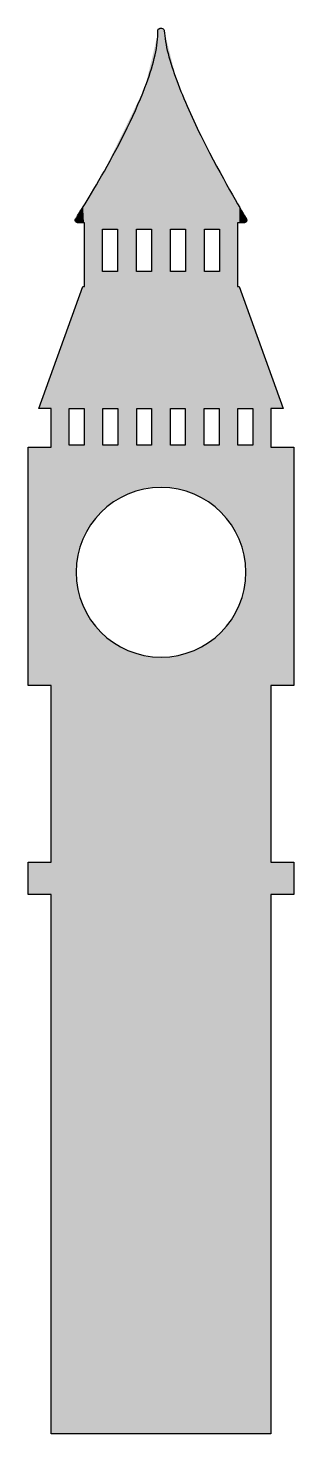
# Model space of a CAD drawing. Extents: x 0 to 19, y 0 to 102.
import ezdxf

# ---------------------------------------------------------------- set-up
doc = ezdxf.new("R2010")
doc.units = 0
doc.layers.add('LAYER_1', color=7, linetype='CONTINUOUS')

# ---------------------------------------------------------------- blocks, each defined once
blk = doc.blocks.new('*U1')
at = {"layer": 'LAYER_1', "color": 12}
for points in [[(9.35, 68.38), (8.96, 99.53), (9.35, 101.18)], [(9.36, 68.38), (9.35, 101.44), (9.36, 101.47)], [(9.35, 101.26), (9.35, 101.4), (9.35, 101.44)], [(9.35, 101.26), (9.35, 101.44), (9.35, 101.2)], [(9.35, 101.2), (9.35, 101.44), (9.35, 101.44)], [(9.35, 68.38), (9.35, 101.19), (9.35, 101.2)], [(9.35, 68.38), (9.35, 101.18), (9.35, 101.19)], [(9.38, 68.39), (9.36, 101.47), (9.38, 101.5)], [(9.36, 68.38), (9.36, 101.47), (9.36, 101.47)], [(9.39, 68.39), (9.38, 101.5), (9.39, 101.51)], [(9.41, 68.39), (9.39, 101.51), (9.41, 101.53)], [(9.45, 68.39), (9.41, 101.54), (9.45, 101.56)], [(9.41, 68.39), (9.41, 101.53), (9.41, 101.54)], [(9.41, 68.39), (9.41, 101.54), (9.41, 101.54)], [(9.49, 68.39), (9.45, 101.56), (9.49, 101.58)], [(9.45, 68.39), (9.45, 101.56), (9.45, 101.56)], [(9.53, 68.39), (9.49, 101.58), (9.53, 101.59)], [(9.49, 68.39), (9.49, 101.58), (9.49, 101.58)], [(9.58, 68.4), (9.53, 101.59), (9.58, 101.6)], [(9.59, 68.4), (9.59, 101.6), (9.62, 68.39)], [(9.62, 68.39), (9.62, 101.6), (9.81, 68.38)], [(9.81, 68.38), (9.81, 101.45), (9.82, 68.38)], [(9.82, 68.38), (9.82, 101.44), (9.82, 68.38)], [(9.82, 68.38), (9.82, 101.41), (10.21, 68.36)], [(10.21, 68.36), (10.21, 99.85), (10.27, 68.36)], [(8.9, 87.06), (8.43, 97.32), (8.9, 99.28)], [(8.91, 74.11), (8.9, 99.28), (8.91, 99.3)], [(8.96, 68.36), (8.91, 99.3), (8.96, 99.53)], [(8.35, 87.06), (7.83, 96.08), (8.35, 97.15)], [(8.43, 87.06), (8.35, 97.15), (8.43, 97.32)], [(7.76, 68.12), (7.2, 94.8), (7.76, 95.95)], [(7.82, 68.14), (7.76, 95.95), (7.82, 96.07)], [(7.83, 87.06), (7.82, 96.07), (7.83, 96.08)], [(11.35, 68.14), (11.35, 96.39), (11.41, 68.12)], [(11.41, 68.12), (11.41, 96.26), (11.97, 67.91)], [(7.2, 67.91), (6.67, 93.71), (7.2, 94.8)], [(11.97, 67.91), (11.97, 94.98), (12.51, 67.66)], [(6.67, 67.66), (6.47, 93.31), (6.67, 93.71)], [(12.51, 67.66), (12.51, 93.77), (12.58, 67.61)], [(12.58, 67.61), (12.58, 93.59), (12.7, 67.54)], [(6.16, 87.06), (5.69, 91.72), (6.16, 92.68)], [(6.45, 87.06), (6.16, 92.68), (6.45, 93.27)], [(6.47, 74.11), (6.45, 93.27), (6.47, 93.31)], [(5.69, 87.06), (5.39, 91.11), (5.69, 91.72)], [(5.25, 66.6), (4.86, 90.18), (5.25, 90.84)], [(5.3, 66.64), (5.25, 90.84), (5.3, 90.92)], [(5.37, 66.71), (5.3, 90.92), (5.37, 91.07)], [(5.39, 87.06), (5.37, 91.07), (5.39, 91.11)], [(13.8, 66.71), (13.8, 91.37), (13.92, 66.6)], [(13.92, 66.6), (13.92, 91.15), (14.31, 66.17)], [(14.31, 66.17), (14.31, 90.43), (14.67, 65.69)], [(4.51, 65.69), (4.2, 89.07), (4.51, 89.59)], [(4.86, 66.17), (4.51, 89.59), (4.86, 90.18)], [(14.67, 65.69), (14.67, 89.79), (14.97, 65.19)], [(3.94, 87.52), (3.73, 88.31), (3.94, 88.63)], [(3.97, 87.52), (3.94, 88.64), (3.97, 88.68)], [(3.94, 87.52), (3.94, 88.63), (3.94, 88.64)], [(4.03, 87.52), (3.97, 88.68), (4.03, 88.79)], [(4.06, 87.52), (4.03, 88.79), (4.06, 88.84)], [(4.2, 65.19), (4.06, 88.84), (4.2, 89.07)], [(14.97, 65.19), (14.97, 89.23), (15.11, 64.91)], [(3.46, 87.6), (3.42, 87.82), (3.46, 87.87)], [(3.42, 87.62), (3.42, 87.81), (3.42, 87.82)], [(3.42, 87.62), (3.42, 87.82), (3.46, 87.6)], [(3.49, 87.59), (3.46, 87.87), (3.49, 87.92)], [(3.46, 87.6), (3.46, 87.87), (3.46, 87.6)], [(3.46, 87.6), (3.46, 87.87), (3.46, 87.87)], [(3.46, 87.6), (3.46, 87.87), (3.49, 87.59)], [(3.56, 87.55), (3.49, 87.92), (3.56, 88.04)], [(3.49, 87.59), (3.49, 87.92), (3.56, 87.55)], [(3.58, 87.54), (3.56, 88.04), (3.58, 88.07)], [(3.56, 87.55), (3.56, 88.04), (3.58, 87.54)], [(3.62, 87.52), (3.58, 88.07), (3.62, 88.13)], [(3.58, 87.54), (3.58, 88.07), (3.62, 87.52)], [(3.73, 87.52), (3.62, 88.13), (3.73, 88.31)], [(11.34, 68.14), (11.34, 84.02), (11.35, 68.14)], [(13.78, 66.73), (13.78, 84.02), (13.8, 66.71)], [(3.73, 74.11), (3.62, 82.06), (3.73, 82.37)], [(3.94, 74.11), (3.73, 82.37), (3.94, 82.93)], [(15.11, 64.91), (15.11, 82.93), (15.14, 64.84)], [(3.42, 74.11), (2.95, 80.19), (3.42, 81.49)], [(3.46, 74.11), (3.42, 81.5), (3.46, 81.59)], [(3.42, 74.11), (3.42, 81.49), (3.42, 81.5)], [(3.49, 74.11), (3.46, 81.6), (3.49, 81.69)], [(3.46, 74.11), (3.46, 81.59), (3.46, 81.6)], [(3.56, 74.11), (3.49, 81.69), (3.56, 81.9)], [(3.58, 74.11), (3.56, 81.9), (3.58, 81.95)], [(3.62, 74.11), (3.58, 81.95), (3.62, 82.06)], [(2.95, 0), (1.66, 76.59), (2.95, 80.19)], [(1.66, 74.11), (0.76, 74.11), (1.66, 76.59)], [(10.27, 68.36), (10.27, 71.47), (10.27, 68.36)], [(10.27, 68.36), (10.27, 71.47), (10.72, 68.29)], [(10.72, 68.29), (10.72, 71.47), (10.82, 68.27)], [(10.82, 68.27), (10.82, 71.47), (11.34, 68.14)], [(12.7, 67.54), (12.7, 71.47), (12.72, 67.52)], [(12.72, 67.52), (12.72, 71.47), (13.01, 67.35)], [(13.01, 67.35), (13.01, 71.47), (13.48, 67)], [(13.48, 67), (13.48, 71.47), (13.78, 66.73)], [(15.14, 64.84), (15.14, 71.47), (15.23, 64.65)], [(15.23, 64.65), (15.23, 71.47), (15.23, 64.65)], [(15.23, 64.65), (15.23, 71.47), (15.44, 64.09)], [(15.44, 64.09), (15.44, 71.47), (15.55, 63.66)], [(15.55, 63.66), (15.55, 71.47), (15.59, 63.5)], [(15.59, 63.5), (15.59, 71.47), (15.68, 62.9)], [(15.68, 62.9), (15.68, 71.47), (15.69, 62.67)], [(15.69, 62.67), (15.69, 71.47), (15.71, 62.27)], [(15.71, 0), (15.69, 61.87), (15.71, 62.27)], [(15.59, 0), (15.55, 60.87), (15.59, 61.03)], [(15.68, 0), (15.59, 61.03), (15.68, 61.64)], [(15.69, 0), (15.68, 61.64), (15.69, 61.87)], [(15.44, 0), (15.23, 59.89), (15.44, 60.45)], [(15.55, 0), (15.44, 60.45), (15.55, 60.87)], [(14.97, 0), (14.67, 58.84), (14.97, 59.35)], [(15.11, 0), (14.97, 59.35), (15.11, 59.63)], [(15.14, 0), (15.11, 59.63), (15.14, 59.7)], [(15.23, 0), (15.14, 59.7), (15.23, 59.88)], [(15.23, 0), (15.23, 59.88), (15.23, 59.89)], [(13.92, 0), (13.8, 57.83), (13.92, 57.94)], [(14.31, 0), (13.92, 57.94), (14.31, 58.37)], [(14.67, 0), (14.31, 58.37), (14.67, 58.84)], [(12.58, 0), (12.51, 56.88), (12.58, 56.93)], [(12.7, 0), (12.58, 56.93), (12.7, 57)], [(12.72, 0), (12.7, 57), (12.72, 57.01)], [(13.01, 0), (12.72, 57.01), (13.01, 57.19)], [(13.48, 0), (13.01, 57.19), (13.48, 57.54)], [(13.78, 0), (13.48, 57.54), (13.78, 57.81)], [(13.8, 0), (13.78, 57.81), (13.8, 57.83)], [(9.62, 0), (9.59, 56.14), (9.62, 56.14)], [(9.81, 0), (9.62, 56.14), (9.81, 56.15)], [(9.82, 0), (9.81, 56.15), (9.82, 56.15)], [(10.21, 0), (9.82, 56.15), (10.21, 56.17)], [(9.82, 0), (9.82, 56.15), (9.82, 56.15)], [(10.27, 0), (10.21, 56.17), (10.27, 56.18)], [(10.72, 0), (10.27, 56.18), (10.72, 56.25)], [(10.27, 0), (10.27, 56.18), (10.27, 56.18)], [(10.82, 0), (10.72, 56.25), (10.82, 56.27)], [(11.34, 0), (10.82, 56.27), (11.34, 56.4)], [(11.35, 0), (11.34, 56.4), (11.35, 56.4)], [(11.41, 0), (11.35, 56.4), (11.41, 56.42)], [(11.97, 0), (11.41, 56.42), (11.97, 56.62)], [(12.51, 0), (11.97, 56.62), (12.51, 56.88)]]:
    blk.add_solid(points, dxfattribs=at)
at = {"layer": 'LAYER_1', "color": 12, "extrusion": (0, 0, -1)}
for points in [[(-9.35, 68.38), (-9.35, 101.44), (-9.36, 68.38)], [(-9.35, 68.38), (-9.35, 101.19), (-9.35, 68.38)], [(-9.35, 68.38), (-9.35, 101.18), (-9.35, 68.38)], [(-9.36, 68.38), (-9.36, 101.47), (-9.36, 68.38)], [(-9.36, 68.38), (-9.36, 101.47), (-9.38, 68.39)], [(-9.38, 68.39), (-9.38, 101.5), (-9.39, 68.39)], [(-9.39, 68.39), (-9.39, 101.51), (-9.41, 68.39)], [(-9.41, 68.39), (-9.41, 101.54), (-9.41, 68.39)], [(-9.41, 68.39), (-9.41, 101.54), (-9.45, 68.39)], [(-9.41, 68.39), (-9.41, 101.53), (-9.41, 68.39)], [(-9.45, 68.39), (-9.45, 101.56), (-9.45, 68.39)], [(-9.45, 68.39), (-9.45, 101.56), (-9.49, 68.39)], [(-9.49, 68.39), (-9.49, 101.58), (-9.49, 68.39)], [(-9.49, 68.39), (-9.49, 101.58), (-9.53, 68.39)], [(-9.53, 68.39), (-9.53, 101.59), (-9.58, 68.4)], [(-9.58, 68.4), (-9.58, 101.6), (-9.59, 68.4)], [(-9.59, 68.4), (-9.58, 101.6), (-9.59, 101.6)], [(-9.62, 68.39), (-9.59, 101.6), (-9.62, 101.6)], [(-9.81, 68.38), (-9.62, 101.6), (-9.81, 101.45)], [(-9.82, 68.38), (-9.81, 101.45), (-9.82, 101.44)], [(-9.82, 68.38), (-9.82, 101.44), (-9.82, 101.41)], [(-10.21, 68.36), (-9.82, 101.41), (-10.21, 99.85)], [(-10.27, 68.36), (-10.21, 99.85), (-10.27, 99.63)], [(-10.27, 74.11), (-10.27, 99.63), (-10.27, 74.11)], [(-10.27, 74.11), (-10.27, 99.63), (-10.27, 99.61)], [(-10.27, 87.06), (-10.27, 99.61), (-10.72, 87.06)], [(-10.72, 87.06), (-10.27, 99.61), (-10.72, 97.81)], [(-8.9, 74.11), (-8.9, 99.28), (-8.91, 74.11)], [(-8.91, 68.36), (-8.91, 99.3), (-8.96, 68.36)], [(-8.96, 68.36), (-8.96, 99.53), (-9.35, 68.38)], [(-10.72, 87.06), (-10.72, 97.81), (-10.82, 87.06)], [(-10.82, 87.06), (-10.72, 97.81), (-10.82, 97.59)], [(-10.82, 87.06), (-10.82, 97.59), (-11.34, 87.06)], [(-11.34, 87.06), (-10.82, 97.59), (-11.34, 96.4)], [(-8.35, 87.06), (-8.35, 97.15), (-8.43, 87.06)], [(-8.43, 87.06), (-8.43, 97.32), (-8.9, 87.06)], [(-7.76, 68.12), (-7.76, 95.95), (-7.82, 68.14)], [(-7.82, 87.06), (-7.82, 96.07), (-7.83, 87.06)], [(-7.83, 87.06), (-7.83, 96.08), (-8.35, 87.06)], [(-11.34, 87.06), (-11.34, 96.4), (-11.35, 87.06)], [(-11.35, 87.06), (-11.34, 96.4), (-11.35, 96.39)], [(-11.41, 68.12), (-11.35, 96.39), (-11.41, 96.26)], [(-11.97, 67.91), (-11.41, 96.26), (-11.97, 94.98)], [(-7.2, 67.91), (-7.2, 94.8), (-7.76, 68.12)], [(-12.51, 67.66), (-11.97, 94.98), (-12.51, 93.77)], [(-6.67, 67.66), (-6.67, 93.71), (-7.2, 67.91)], [(-12.58, 67.61), (-12.51, 93.77), (-12.58, 93.59)], [(-12.7, 67.54), (-12.58, 93.59), (-12.7, 93.37)], [(-6.16, 87.06), (-6.16, 92.68), (-6.45, 87.06)], [(-6.45, 74.11), (-6.45, 93.27), (-6.47, 74.11)], [(-6.47, 67.54), (-6.47, 93.31), (-6.67, 67.66)], [(-12.7, 74.11), (-12.7, 93.37), (-12.72, 74.11)], [(-12.72, 74.11), (-12.7, 93.37), (-12.72, 93.34)], [(-12.72, 87.06), (-12.72, 93.34), (-13.01, 87.06)], [(-13.01, 87.06), (-12.72, 93.34), (-13.01, 92.81)], [(-13.01, 87.06), (-13.01, 92.81), (-13.48, 87.06)], [(-13.48, 87.06), (-13.01, 92.81), (-13.48, 91.95)], [(-5.69, 87.06), (-5.69, 91.72), (-6.16, 87.06)], [(-13.48, 87.06), (-13.48, 91.95), (-13.78, 87.06)], [(-13.78, 87.06), (-13.48, 91.95), (-13.78, 91.4)], [(-5.25, 66.6), (-5.25, 90.84), (-5.3, 66.64)], [(-5.3, 66.64), (-5.3, 90.92), (-5.37, 66.71)], [(-5.37, 87.06), (-5.37, 91.07), (-5.39, 87.06)], [(-5.39, 87.06), (-5.39, 91.11), (-5.69, 87.06)], [(-13.78, 87.06), (-13.78, 91.4), (-13.8, 87.06)], [(-13.8, 87.06), (-13.78, 91.4), (-13.8, 91.37)], [(-13.92, 66.6), (-13.8, 91.37), (-13.92, 91.15)], [(-14.31, 66.17), (-13.92, 91.15), (-14.31, 90.43)], [(-14.67, 65.69), (-14.31, 90.43), (-14.67, 89.79)], [(-4.51, 65.69), (-4.51, 89.59), (-4.86, 66.17)], [(-4.86, 66.17), (-4.86, 90.18), (-5.25, 66.6)], [(-14.97, 65.19), (-14.67, 89.79), (-14.97, 89.23)], [(-3.94, 87.52), (-3.94, 88.64), (-3.97, 87.52)], [(-3.94, 87.52), (-3.94, 88.63), (-3.94, 87.52)], [(-3.97, 87.52), (-3.97, 88.68), (-4.03, 87.52)], [(-4.03, 87.52), (-4.03, 88.79), (-4.06, 87.52)], [(-4.06, 64.91), (-4.06, 88.84), (-4.2, 65.19)], [(-4.2, 65.19), (-4.2, 89.07), (-4.51, 65.69)], [(-15.11, 64.91), (-14.97, 89.23), (-15.11, 88.98)], [(-15.11, 87.52), (-15.11, 88.98), (-15.14, 87.52)], [(-15.14, 87.52), (-15.11, 88.98), (-15.14, 88.92)], [(-15.14, 87.52), (-15.14, 88.92), (-15.23, 87.52)], [(-15.23, 87.52), (-15.14, 88.92), (-15.23, 88.76)], [(-15.23, 87.52), (-15.23, 88.76), (-15.23, 87.52)], [(-15.23, 87.52), (-15.23, 88.76), (-15.23, 88.75)], [(-15.23, 87.52), (-15.23, 88.75), (-15.44, 87.52)], [(-15.44, 87.52), (-15.23, 88.75), (-15.44, 88.38)], [(-3.62, 87.52), (-3.62, 88.13), (-3.73, 87.52)], [(-3.73, 87.52), (-3.73, 88.31), (-3.94, 87.52)], [(-15.44, 87.52), (-15.44, 88.38), (-15.55, 87.52)], [(-15.55, 87.52), (-15.44, 88.38), (-15.55, 88.18)], [(-15.55, 87.52), (-15.55, 88.18), (-15.59, 87.54)], [(-15.59, 87.54), (-15.55, 88.18), (-15.59, 88.1)], [(-15.59, 87.54), (-15.59, 88.1), (-15.68, 87.58)], [(-15.68, 87.58), (-15.59, 88.1), (-15.68, 87.93)], [(-15.68, 87.58), (-15.68, 87.93), (-15.69, 87.59)], [(-15.69, 87.59), (-15.68, 87.93), (-15.69, 87.91)], [(-15.69, 87.59), (-15.69, 87.91), (-15.71, 87.6)], [(-15.71, 87.6), (-15.69, 87.91), (-15.71, 87.88)], [(-15.71, 87.6), (-15.71, 87.88), (-15.75, 87.62)], [(-15.75, 87.62), (-15.71, 87.88), (-15.75, 87.82)], [(-15.75, 87.62), (-15.75, 87.82), (-15.76, 87.81)], [(-5.37, 66.71), (-5.37, 84.02), (-5.39, 66.72)], [(-5.39, 66.72), (-5.37, 84.02), (-5.39, 84.02)], [(-5.39, 74.11), (-5.39, 84.02), (-5.69, 74.11)], [(-5.69, 74.11), (-5.39, 84.02), (-5.69, 84.02)], [(-5.69, 74.11), (-5.69, 84.02), (-6.16, 74.11)], [(-6.16, 74.11), (-5.69, 84.02), (-6.16, 84.02)], [(-6.16, 74.11), (-6.16, 84.02), (-6.45, 74.11)], [(-6.45, 74.11), (-6.16, 84.02), (-6.45, 84.02)], [(-7.82, 68.14), (-7.82, 84.02), (-7.83, 68.14)], [(-7.83, 68.14), (-7.82, 84.02), (-7.83, 84.02)], [(-7.83, 74.11), (-7.83, 84.02), (-8.35, 74.11)], [(-8.35, 74.11), (-7.83, 84.02), (-8.35, 84.02)], [(-8.35, 74.11), (-8.35, 84.02), (-8.43, 74.11)], [(-8.43, 74.11), (-8.35, 84.02), (-8.43, 84.02)], [(-8.43, 74.11), (-8.43, 84.02), (-8.9, 74.11)], [(-8.9, 74.11), (-8.43, 84.02), (-8.9, 84.02)], [(-10.27, 74.11), (-10.27, 84.02), (-10.72, 74.11)], [(-10.72, 74.11), (-10.27, 84.02), (-10.72, 84.02)], [(-10.72, 74.11), (-10.72, 84.02), (-10.82, 74.11)], [(-10.82, 74.11), (-10.72, 84.02), (-10.82, 84.02)], [(-10.82, 74.11), (-10.82, 84.02), (-11.34, 74.11)], [(-11.34, 74.11), (-10.82, 84.02), (-11.34, 84.02)], [(-11.35, 68.14), (-11.34, 84.02), (-11.35, 84.02)], [(-12.72, 74.11), (-12.72, 84.02), (-13.01, 74.11)], [(-13.01, 74.11), (-12.72, 84.02), (-13.01, 84.02)], [(-13.01, 74.11), (-13.01, 84.02), (-13.48, 74.11)], [(-13.48, 74.11), (-13.01, 84.02), (-13.48, 84.02)], [(-13.48, 74.11), (-13.48, 84.02), (-13.78, 74.11)], [(-13.78, 74.11), (-13.48, 84.02), (-13.78, 84.02)], [(-13.8, 66.71), (-13.78, 84.02), (-13.8, 84.02)], [(-3.73, 74.11), (-3.73, 82.37), (-3.94, 74.11)], [(-3.94, 74.11), (-3.94, 82.93), (-3.94, 74.11)], [(-3.94, 74.11), (-3.94, 82.93), (-3.94, 82.93)], [(-3.94, 74.11), (-3.94, 82.93), (-3.97, 74.11)], [(-3.97, 74.11), (-3.94, 82.93), (-3.97, 82.93)], [(-3.97, 74.11), (-3.97, 82.93), (-4.03, 74.11)], [(-4.03, 74.11), (-3.97, 82.93), (-4.03, 82.93)], [(-4.03, 64.84), (-4.03, 82.93), (-4.06, 64.91)], [(-4.06, 64.91), (-4.03, 82.93), (-4.06, 82.93)], [(-15.14, 64.84), (-15.11, 82.93), (-15.14, 82.93)], [(-15.14, 74.11), (-15.14, 82.93), (-15.23, 74.11)], [(-15.23, 74.11), (-15.14, 82.93), (-15.23, 82.93)], [(-15.23, 74.11), (-15.23, 82.93), (-15.23, 74.11)], [(-15.23, 74.11), (-15.23, 82.93), (-15.23, 82.93)], [(-15.23, 74.11), (-15.23, 82.93), (-15.44, 74.11)], [(-15.44, 74.11), (-15.23, 82.93), (-15.44, 82.37)], [(-15.44, 74.11), (-15.44, 82.37), (-15.55, 74.11)], [(-15.55, 74.11), (-15.44, 82.37), (-15.55, 82.06)], [(-3.42, 74.11), (-3.42, 81.5), (-3.46, 74.11)], [(-3.42, 74.11), (-3.42, 81.49), (-3.42, 74.11)], [(-3.46, 74.11), (-3.46, 81.6), (-3.49, 74.11)], [(-3.46, 74.11), (-3.46, 81.59), (-3.46, 74.11)], [(-3.49, 74.11), (-3.49, 81.69), (-3.56, 74.11)], [(-3.56, 74.11), (-3.56, 81.9), (-3.58, 74.11)], [(-3.58, 74.11), (-3.58, 81.95), (-3.62, 74.11)], [(-3.62, 74.11), (-3.62, 82.06), (-3.73, 74.11)], [(-15.55, 74.11), (-15.55, 82.06), (-15.59, 74.11)], [(-15.59, 74.11), (-15.55, 82.06), (-15.59, 81.95)], [(-15.59, 74.11), (-15.59, 81.95), (-15.68, 74.11)], [(-15.68, 74.11), (-15.59, 81.95), (-15.68, 81.69)], [(-15.68, 74.11), (-15.68, 81.69), (-15.69, 74.11)], [(-15.69, 74.11), (-15.68, 81.69), (-15.69, 81.66)], [(-15.69, 74.11), (-15.69, 81.66), (-15.71, 74.11)], [(-15.71, 74.11), (-15.69, 81.66), (-15.71, 81.6)], [(-15.71, 74.11), (-15.71, 81.6), (-15.75, 74.11)], [(-15.75, 74.11), (-15.71, 81.6), (-15.75, 81.51)], [(-15.75, 74.11), (-15.75, 81.51), (-15.76, 74.11)], [(-15.76, 74.11), (-15.75, 81.51), (-15.76, 81.48)], [(-15.76, 74.11), (-15.76, 81.48), (-16.22, 74.11)], [(-16.22, 74.11), (-15.76, 81.48), (-16.22, 80.19)], [(-2.95, 74.11), (-2.95, 80.19), (-3.42, 74.11)], [(-16.22, 0), (-16.22, 80.19), (-17.52, 0)], [(-17.52, 0), (-16.22, 80.19), (-17.52, 76.59)], [(-1.66, 0), (-1.66, 76.59), (-2.95, 0)], [(-17.52, 74.11), (-17.52, 76.59), (-18.41, 74.11)], [(0, 54.08), (0, 71.32), (-0.76, 54.08)], [(-0.76, 54.08), (0, 71.32), (-0.76, 71.32)], [(-0.76, 54.08), (-0.76, 71.32), (-1.66, 54.08)], [(-1.66, 54.08), (-0.76, 71.32), (-1.66, 71.32)], [(-2.95, 0), (-2.95, 71.47), (-3.42, 0)], [(-3.42, 0), (-2.95, 71.47), (-3.42, 71.47)], [(-3.42, 0), (-3.42, 71.47), (-3.42, 0)], [(-3.42, 0), (-3.42, 71.47), (-3.42, 71.47)], [(-3.42, 0), (-3.42, 71.47), (-3.46, 0)], [(-3.46, 0), (-3.42, 71.47), (-3.46, 71.47)], [(-3.46, 0), (-3.46, 71.47), (-3.46, 0)], [(-3.46, 0), (-3.46, 71.47), (-3.46, 71.47)], [(-3.46, 62.27), (-3.46, 71.47), (-3.49, 62.9)], [(-3.49, 62.9), (-3.46, 71.47), (-3.49, 71.47)], [(-3.49, 62.9), (-3.49, 71.47), (-3.56, 63.38)], [(-3.56, 63.38), (-3.49, 71.47), (-3.56, 71.47)], [(-3.56, 63.38), (-3.56, 71.47), (-3.58, 63.5)], [(-3.58, 63.5), (-3.56, 71.47), (-3.58, 71.47)], [(-3.58, 63.5), (-3.58, 71.47), (-3.62, 63.66)], [(-3.62, 63.66), (-3.58, 71.47), (-3.62, 71.47)], [(-3.62, 63.66), (-3.62, 71.47), (-3.73, 64.09)], [(-3.73, 64.09), (-3.62, 71.47), (-3.73, 71.47)], [(-3.73, 64.09), (-3.73, 71.47), (-3.94, 64.65)], [(-3.94, 64.65), (-3.73, 71.47), (-3.94, 71.47)], [(-3.94, 64.65), (-3.94, 71.47), (-3.94, 64.65)], [(-3.94, 64.65), (-3.94, 71.47), (-3.94, 71.47)], [(-3.94, 64.65), (-3.94, 71.47), (-3.97, 64.71)], [(-3.97, 64.71), (-3.94, 71.47), (-3.97, 71.47)], [(-3.97, 64.71), (-3.97, 71.47), (-4.03, 64.84)], [(-4.03, 64.84), (-3.97, 71.47), (-4.03, 71.47)], [(-5.39, 66.72), (-5.39, 71.47), (-5.69, 67)], [(-5.69, 67), (-5.39, 71.47), (-5.69, 71.47)], [(-5.69, 67), (-5.69, 71.47), (-6.16, 67.35)], [(-6.16, 67.35), (-5.69, 71.47), (-6.16, 71.47)], [(-6.16, 67.35), (-6.16, 71.47), (-6.45, 67.52)], [(-6.45, 67.52), (-6.16, 71.47), (-6.45, 71.47)], [(-6.45, 67.52), (-6.45, 71.47), (-6.47, 67.54)], [(-6.47, 67.54), (-6.45, 71.47), (-6.47, 71.47)], [(-7.83, 68.14), (-7.83, 71.47), (-8.35, 68.27)], [(-8.35, 68.27), (-7.83, 71.47), (-8.35, 71.47)], [(-8.35, 68.27), (-8.35, 71.47), (-8.43, 68.28)], [(-8.43, 68.28), (-8.35, 71.47), (-8.43, 71.47)], [(-8.43, 68.28), (-8.43, 71.47), (-8.9, 68.36)], [(-8.9, 68.36), (-8.43, 71.47), (-8.9, 71.47)], [(-8.9, 68.36), (-8.9, 71.47), (-8.91, 68.36)], [(-8.91, 68.36), (-8.9, 71.47), (-8.91, 71.47)], [(-10.27, 68.36), (-10.27, 71.47), (-10.27, 71.47)], [(-10.72, 68.29), (-10.27, 71.47), (-10.72, 71.47)], [(-10.82, 68.27), (-10.72, 71.47), (-10.82, 71.47)], [(-11.34, 68.14), (-10.82, 71.47), (-11.34, 71.47)], [(-12.72, 67.52), (-12.7, 71.47), (-12.72, 71.47)], [(-13.01, 67.35), (-12.72, 71.47), (-13.01, 71.47)], [(-13.48, 67), (-13.01, 71.47), (-13.48, 71.47)], [(-13.78, 66.73), (-13.48, 71.47), (-13.78, 71.47)], [(-15.23, 64.65), (-15.14, 71.47), (-15.23, 71.47)], [(-15.23, 64.65), (-15.23, 71.47), (-15.23, 71.47)], [(-15.44, 64.09), (-15.23, 71.47), (-15.44, 71.47)], [(-15.55, 63.66), (-15.44, 71.47), (-15.55, 71.47)], [(-15.59, 63.5), (-15.55, 71.47), (-15.59, 71.47)], [(-15.68, 62.9), (-15.59, 71.47), (-15.68, 71.47)], [(-15.69, 62.67), (-15.68, 71.47), (-15.69, 71.47)], [(-15.71, 62.27), (-15.69, 71.47), (-15.71, 71.47)], [(-15.71, 0), (-15.71, 71.47), (-15.75, 0)], [(-15.75, 0), (-15.71, 71.47), (-15.75, 71.47)], [(-15.75, 0), (-15.75, 71.47), (-15.76, 0)], [(-15.76, 0), (-15.75, 71.47), (-15.76, 71.47)], [(-15.76, 0), (-15.76, 71.47), (-16.22, 0)], [(-16.22, 0), (-15.76, 71.47), (-16.22, 71.47)], [(-17.52, 54.08), (-17.52, 71.32), (-18.41, 54.08)], [(-18.41, 54.08), (-17.52, 71.32), (-18.41, 71.32)], [(-18.41, 54.08), (-18.41, 71.32), (-19.17, 54.08)], [(-19.17, 54.08), (-18.41, 71.32), (-19.17, 71.32)], [(-3.46, 0), (-3.46, 62.27), (-3.49, 0)], [(-3.49, 0), (-3.46, 62.27), (-3.49, 61.64)], [(-3.49, 0), (-3.49, 61.64), (-3.56, 0)], [(-3.56, 0), (-3.49, 61.64), (-3.56, 61.16)], [(-3.56, 0), (-3.56, 61.16), (-3.58, 0)], [(-3.58, 0), (-3.56, 61.16), (-3.58, 61.03)], [(-3.58, 0), (-3.58, 61.03), (-3.62, 0)], [(-3.62, 0), (-3.58, 61.03), (-3.62, 60.87)], [(-15.59, 0), (-15.59, 61.03), (-15.68, 0)], [(-15.68, 0), (-15.68, 61.64), (-15.69, 0)], [(-15.69, 0), (-15.69, 61.87), (-15.71, 0)], [(-3.62, 0), (-3.62, 60.87), (-3.73, 0)], [(-3.73, 0), (-3.62, 60.87), (-3.73, 60.45)], [(-3.73, 0), (-3.73, 60.45), (-3.94, 0)], [(-3.94, 0), (-3.73, 60.45), (-3.94, 59.89)], [(-15.44, 0), (-15.44, 60.45), (-15.55, 0)], [(-15.55, 0), (-15.55, 60.87), (-15.59, 0)], [(-3.94, 0), (-3.94, 59.89), (-3.94, 0)], [(-3.94, 0), (-3.94, 59.89), (-3.94, 59.88)], [(-3.94, 0), (-3.94, 59.88), (-3.97, 0)], [(-3.97, 0), (-3.94, 59.88), (-3.97, 59.83)], [(-3.97, 0), (-3.97, 59.83), (-4.03, 0)], [(-4.03, 0), (-3.97, 59.83), (-4.03, 59.7)], [(-4.03, 0), (-4.03, 59.7), (-4.06, 0)], [(-4.06, 0), (-4.03, 59.7), (-4.06, 59.63)], [(-4.06, 0), (-4.06, 59.63), (-4.2, 0)], [(-4.2, 0), (-4.06, 59.63), (-4.2, 59.35)], [(-4.2, 0), (-4.2, 59.35), (-4.51, 0)], [(-4.51, 0), (-4.2, 59.35), (-4.51, 58.84)], [(-14.97, 0), (-14.97, 59.35), (-15.11, 0)], [(-15.11, 0), (-15.11, 59.63), (-15.14, 0)], [(-15.14, 0), (-15.14, 59.7), (-15.23, 0)], [(-15.23, 0), (-15.23, 59.89), (-15.44, 0)], [(-15.23, 0), (-15.23, 59.88), (-15.23, 0)], [(-4.51, 0), (-4.51, 58.84), (-4.86, 0)], [(-4.86, 0), (-4.51, 58.84), (-4.86, 58.37)], [(-4.86, 0), (-4.86, 58.37), (-5.25, 0)], [(-5.25, 0), (-4.86, 58.37), (-5.25, 57.94)], [(-5.25, 0), (-5.25, 57.94), (-5.3, 0)], [(-5.3, 0), (-5.25, 57.94), (-5.3, 57.89)], [(-13.92, 0), (-13.92, 57.94), (-14.31, 0)], [(-14.31, 0), (-14.31, 58.37), (-14.67, 0)], [(-14.67, 0), (-14.67, 58.84), (-14.97, 0)], [(-5.3, 0), (-5.3, 57.89), (-5.37, 0)], [(-5.37, 0), (-5.3, 57.89), (-5.37, 57.83)], [(-5.37, 0), (-5.37, 57.83), (-5.39, 0)], [(-5.39, 0), (-5.37, 57.83), (-5.39, 57.81)], [(-5.39, 0), (-5.39, 57.81), (-5.69, 0)], [(-5.69, 0), (-5.39, 57.81), (-5.69, 57.54)], [(-5.69, 0), (-5.69, 57.54), (-6.16, 0)], [(-6.16, 0), (-5.69, 57.54), (-6.16, 57.19)], [(-6.16, 0), (-6.16, 57.19), (-6.45, 0)], [(-6.45, 0), (-6.16, 57.19), (-6.45, 57.01)], [(-6.45, 0), (-6.45, 57.01), (-6.47, 0)], [(-6.47, 0), (-6.45, 57.01), (-6.47, 57)], [(-6.47, 0), (-6.47, 57), (-6.67, 0)], [(-6.67, 0), (-6.47, 57), (-6.67, 56.88)], [(-12.58, 0), (-12.58, 56.93), (-12.7, 0)], [(-12.7, 0), (-12.7, 57), (-12.72, 0)], [(-12.72, 0), (-12.72, 57.01), (-13.01, 0)], [(-13.01, 0), (-13.01, 57.19), (-13.48, 0)], [(-13.48, 0), (-13.48, 57.54), (-13.78, 0)], [(-13.78, 0), (-13.78, 57.81), (-13.8, 0)], [(-13.8, 0), (-13.8, 57.83), (-13.92, 0)], [(-6.67, 0), (-6.67, 56.88), (-7.2, 0)], [(-7.2, 0), (-6.67, 56.88), (-7.2, 56.62)], [(-7.2, 0), (-7.2, 56.62), (-7.76, 0)], [(-7.76, 0), (-7.2, 56.62), (-7.76, 56.42)], [(-7.76, 0), (-7.76, 56.42), (-7.82, 0)], [(-7.82, 0), (-7.76, 56.42), (-7.82, 56.4)], [(-7.82, 0), (-7.82, 56.4), (-7.83, 0)], [(-7.83, 0), (-7.82, 56.4), (-7.83, 56.4)], [(-7.83, 0), (-7.83, 56.4), (-8.35, 0)], [(-8.35, 0), (-7.83, 56.4), (-8.35, 56.27)], [(-8.35, 0), (-8.35, 56.27), (-8.43, 0)], [(-8.43, 0), (-8.35, 56.27), (-8.43, 56.25)], [(-8.43, 0), (-8.43, 56.25), (-8.9, 0)], [(-8.9, 0), (-8.43, 56.25), (-8.9, 56.18)], [(-8.9, 0), (-8.9, 56.18), (-8.91, 0)], [(-8.91, 0), (-8.9, 56.18), (-8.91, 56.18)], [(-8.91, 0), (-8.91, 56.18), (-8.96, 0)], [(-8.96, 0), (-8.91, 56.18), (-8.96, 56.17)], [(-8.96, 0), (-8.96, 56.17), (-9.35, 0)], [(-9.35, 0), (-8.96, 56.17), (-9.35, 56.15)], [(-9.35, 0), (-9.35, 56.15), (-9.35, 0)], [(-9.35, 0), (-9.35, 56.15), (-9.35, 56.15)], [(-9.35, 0), (-9.35, 56.15), (-9.35, 0)], [(-9.35, 0), (-9.35, 56.15), (-9.35, 56.15)], [(-9.35, 0), (-9.35, 56.15), (-9.36, 0)], [(-9.36, 0), (-9.35, 56.15), (-9.36, 56.15)], [(-9.36, 0), (-9.36, 56.15), (-9.36, 0)], [(-9.36, 0), (-9.36, 56.15), (-9.36, 56.15)], [(-9.36, 0), (-9.36, 56.15), (-9.38, 0)], [(-9.38, 0), (-9.36, 56.15), (-9.38, 56.15)], [(-9.38, 0), (-9.38, 56.15), (-9.39, 0)], [(-9.39, 0), (-9.38, 56.15), (-9.39, 56.15)], [(-9.39, 0), (-9.39, 56.15), (-9.41, 0)], [(-9.41, 0), (-9.39, 56.15), (-9.41, 56.15)], [(-9.41, 0), (-9.41, 56.15), (-9.41, 0)], [(-9.41, 0), (-9.41, 56.15), (-9.41, 56.15)], [(-9.41, 0), (-9.41, 56.15), (-9.41, 0)], [(-9.41, 0), (-9.41, 56.15), (-9.41, 56.15)], [(-9.41, 0), (-9.41, 56.15), (-9.45, 0)], [(-9.45, 0), (-9.41, 56.15), (-9.45, 56.15)], [(-9.45, 0), (-9.45, 56.15), (-9.45, 0)], [(-9.45, 0), (-9.45, 56.15), (-9.45, 56.15)], [(-9.45, 0), (-9.45, 56.15), (-9.49, 0)], [(-9.49, 0), (-9.45, 56.15), (-9.49, 56.15)], [(-9.49, 0), (-9.49, 56.15), (-9.49, 0)], [(-9.49, 0), (-9.49, 56.15), (-9.49, 56.15)], [(-9.49, 0), (-9.49, 56.15), (-9.53, 0)], [(-9.53, 0), (-9.49, 56.15), (-9.53, 56.15)], [(-9.53, 0), (-9.53, 56.15), (-9.58, 0)], [(-9.58, 0), (-9.53, 56.15), (-9.58, 56.14)], [(-9.58, 0), (-9.58, 56.14), (-9.59, 0)], [(-9.59, 0), (-9.58, 56.14), (-9.59, 56.14)], [(-9.59, 0), (-9.59, 56.14), (-9.62, 0)], [(-9.62, 0), (-9.62, 56.14), (-9.81, 0)], [(-9.81, 0), (-9.81, 56.15), (-9.82, 0)], [(-9.82, 0), (-9.82, 56.15), (-9.82, 0)], [(-9.82, 0), (-9.82, 56.15), (-10.21, 0)], [(-10.21, 0), (-10.21, 56.17), (-10.27, 0)], [(-10.27, 0), (-10.27, 56.18), (-10.27, 0)], [(-10.27, 0), (-10.27, 56.18), (-10.72, 0)], [(-10.72, 0), (-10.72, 56.25), (-10.82, 0)], [(-10.82, 0), (-10.82, 56.27), (-11.34, 0)], [(-11.34, 0), (-11.34, 56.4), (-11.35, 0)], [(-11.35, 0), (-11.35, 56.4), (-11.41, 0)], [(-11.41, 0), (-11.41, 56.42), (-11.97, 0)], [(-11.97, 0), (-11.97, 56.62), (-12.51, 0)], [(-12.51, 0), (-12.51, 56.88), (-12.58, 0)], [(0, 38.98), (0, 41.33), (-0.76, 38.98)], [(-0.76, 38.98), (0, 41.33), (-0.76, 41.33)], [(-0.76, 38.98), (-0.76, 41.33), (-1.66, 38.98)], [(-1.66, 38.98), (-0.76, 41.33), (-1.66, 41.33)], [(-17.52, 38.98), (-17.52, 41.33), (-18.41, 38.98)], [(-18.41, 38.98), (-17.52, 41.33), (-18.41, 41.33)], [(-18.41, 38.98), (-18.41, 41.33), (-19.17, 38.98)], [(-19.17, 38.98), (-18.41, 41.33), (-19.17, 41.33)]]:
    blk.add_solid(points, dxfattribs=at)

msp = doc.modelspace()

# ---------------------------------------------------------------- linework, layer by layer
at = {"layer": 'LAYER_1'}
for points in [[(5.37, 84.02), (5.37, 87.06), (6.45, 87.06), (6.45, 84.02), (5.37, 84.02)], [(7.82, 84.02), (7.82, 87.06), (8.9, 87.06), (8.9, 84.02), (7.82, 84.02)], [(10.27, 84.02), (10.27, 87.06), (11.35, 87.06), (11.35, 84.02), (10.27, 84.02)], [(12.72, 84.02), (12.72, 87.06), (13.8, 87.06), (13.8, 84.02), (12.72, 84.02)], [(4.03, 74.11), (4.03, 71.47), (2.95, 71.47), (2.95, 74.11), (4.03, 74.11)], [(5.39, 74.11), (6.47, 74.11), (6.47, 71.47), (5.39, 71.47), (5.39, 74.11)], [(7.83, 74.11), (8.91, 74.11), (8.91, 71.47), (7.83, 71.47), (7.83, 74.11)], [(10.27, 74.11), (11.34, 74.11), (11.34, 71.47), (10.27, 71.47), (10.27, 74.11)], [(12.7, 74.11), (13.78, 74.11), (13.78, 71.47), (12.7, 71.47), (12.7, 74.11)], [(16.22, 71.47), (15.14, 71.47), (15.14, 74.11), (16.22, 74.11), (16.22, 71.47)]]:
    msp.add_lwpolyline(points, dxfattribs=at)
for points, knots in [([(19.17, 54.08), (19.17, 54.08), (19.17, 71.32), (19.17, 71.32), (19.17, 71.32), (17.52, 71.32), (17.52, 71.32), (17.52, 71.32), (17.52, 74.11), (17.52, 74.11), (17.52, 74.11), (18.41, 74.11), (18.41, 74.11), (18.41, 74.11), (15.23, 82.93), (15.23, 82.93), (15.23, 82.93), (15.11, 82.93), (15.11, 82.93), (15.11, 82.93), (15.11, 87.52), (15.11, 87.52), (15.11, 87.52), (15.55, 87.52), (15.55, 87.52), (15.63, 87.52), (15.7, 87.56), (15.75, 87.62), (15.79, 87.67), (15.79, 87.75), (15.76, 87.81), (15.76, 87.81), (15.73, 87.84), (15.69, 87.91), (15.38, 88.44), (13.95, 90.83), (12.58, 93.59), (11.9, 94.97), (11.23, 96.44), (10.72, 97.81), (10.21, 99.18), (9.87, 100.45), (9.82, 101.41), (9.82, 101.42), (9.82, 101.43), (9.82, 101.44), (9.81, 101.44), (9.81, 101.45), (9.81, 101.45), (9.79, 101.53), (9.72, 101.59), (9.62, 101.6), (9.61, 101.6), (9.59, 101.6), (9.58, 101.6), (9.56, 101.6), (9.55, 101.6), (9.53, 101.59), (9.52, 101.59), (9.5, 101.59), (9.49, 101.58), (9.49, 101.58), (9.49, 101.58), (9.49, 101.58), (9.47, 101.58), (9.46, 101.57), (9.45, 101.56), (9.45, 101.56), (9.45, 101.56), (9.45, 101.56), (9.44, 101.56), (9.42, 101.55), (9.41, 101.54), (9.41, 101.54), (9.41, 101.54), (9.41, 101.54), (9.41, 101.54), (9.41, 101.53), (9.41, 101.53), (9.4, 101.53), (9.39, 101.52), (9.39, 101.51), (9.38, 101.51), (9.38, 101.5), (9.38, 101.5), (9.38, 101.49), (9.37, 101.48), (9.36, 101.47), (9.36, 101.47), (9.36, 101.47), (9.36, 101.47), (9.36, 101.46), (9.36, 101.45), (9.35, 101.44), (9.35, 101.42), (9.35, 101.41), (9.35, 101.4), (9.35, 101.33), (9.35, 101.26), (9.35, 101.2), (9.36, 100.15), (8.99, 98.78), (8.43, 97.32), (7.6, 95.13), (6.35, 92.75), (5.3, 90.92), (4.78, 90.01), (4.31, 89.23), (3.97, 88.68), (3.8, 88.4), (3.66, 88.19), (3.56, 88.04), (3.52, 87.96), (3.48, 87.91), (3.46, 87.87), (3.43, 87.83), (3.42, 87.81), (3.42, 87.81), (3.38, 87.75), (3.38, 87.68), (3.42, 87.62), (3.47, 87.56), (3.54, 87.52), (3.62, 87.52), (3.62, 87.52), (4.06, 87.52), (4.06, 87.52), (4.06, 87.52), (4.06, 82.93), (4.06, 82.93), (4.06, 82.93), (3.94, 82.93), (3.94, 82.93), (3.94, 82.93), (0.76, 74.11), (0.76, 74.11), (0.76, 74.11), (1.66, 74.11), (1.66, 74.11), (1.66, 74.11), (1.66, 71.32), (1.66, 71.32), (1.66, 71.32), (0, 71.32), (0, 71.32), (0, 71.32), (0, 54.08), (0, 54.08), (0, 54.08), (1.66, 54.08), (1.66, 54.08), (1.66, 54.08), (1.66, 41.33), (1.66, 41.33), (1.66, 41.33), (0, 41.33), (0, 41.33), (0, 41.33), (0, 38.98), (0, 38.98), (0, 38.98), (1.66, 38.98), (1.66, 38.98), (1.66, 38.98), (1.66, 0), (1.66, 0), (1.66, 0), (17.52, 0), (17.52, 0), (17.52, 0), (17.52, 38.98), (17.52, 38.98), (17.52, 38.98), (19.17, 38.98), (19.17, 38.98), (19.17, 38.98), (19.17, 41.33), (19.17, 41.33), (19.17, 41.33), (17.52, 41.33), (17.52, 41.33), (17.52, 41.33), (17.52, 54.08), (17.52, 54.08), (17.52, 54.08), (19.17, 54.08), (19.17, 54.08)], [0, 0, 0, 0, 1, 1, 1, 2, 2, 2, 3, 3, 3, 4, 4, 4, 5, 5, 5, 6, 6, 6, 7, 7, 7, 8, 8, 8, 9, 9, 9, 10, 10, 10, 11, 11, 11, 12, 12, 12, 13, 13, 13, 14, 14, 14, 15, 15, 15, 16, 16, 16, 17, 17, 17, 18, 18, 18, 19, 19, 19, 20, 20, 20, 21, 21, 21, 22, 22, 22, 23, 23, 23, 24, 24, 24, 25, 25, 25, 26, 26, 26, 27, 27, 27, 28, 28, 28, 29, 29, 29, 30, 30, 30, 31, 31, 31, 32, 32, 32, 33, 33, 33, 34, 34, 34, 35, 35, 35, 36, 36, 36, 37, 37, 37, 38, 38, 38, 39, 39, 39, 40, 40, 40, 41, 41, 41, 42, 42, 42, 43, 43, 43, 44, 44, 44, 45, 45, 45, 46, 46, 46, 47, 47, 47, 48, 48, 48, 49, 49, 49, 50, 50, 50, 51, 51, 51, 52, 52, 52, 53, 53, 53, 54, 54, 54, 55, 55, 55, 56, 56, 56, 57, 57, 57, 58, 58, 58, 59, 59, 59, 60, 60, 60, 61, 61, 61, 62, 62, 62, 62]), ([(15.71, 62.27), (15.71, 58.89), (12.97, 56.14), (9.59, 56.14), (6.2, 56.14), (3.46, 58.89), (3.46, 62.27), (3.46, 65.65), (6.2, 68.4), (9.59, 68.4), (12.97, 68.4), (15.71, 65.65), (15.71, 62.27)], [0, 0, 0, 0, 1, 1, 1, 2, 2, 2, 3, 3, 3, 4, 4, 4, 4])]:
    msp.add_open_spline(points, degree=3, knots=knots, dxfattribs=at)

# ---------------------------------------------------------------- block references
at = {"layer": 'LAYER_1', "color": 12}
msp.add_blockref('*U1', (0, 0), dxfattribs=at)

doc.saveas('drawing.dxf')
